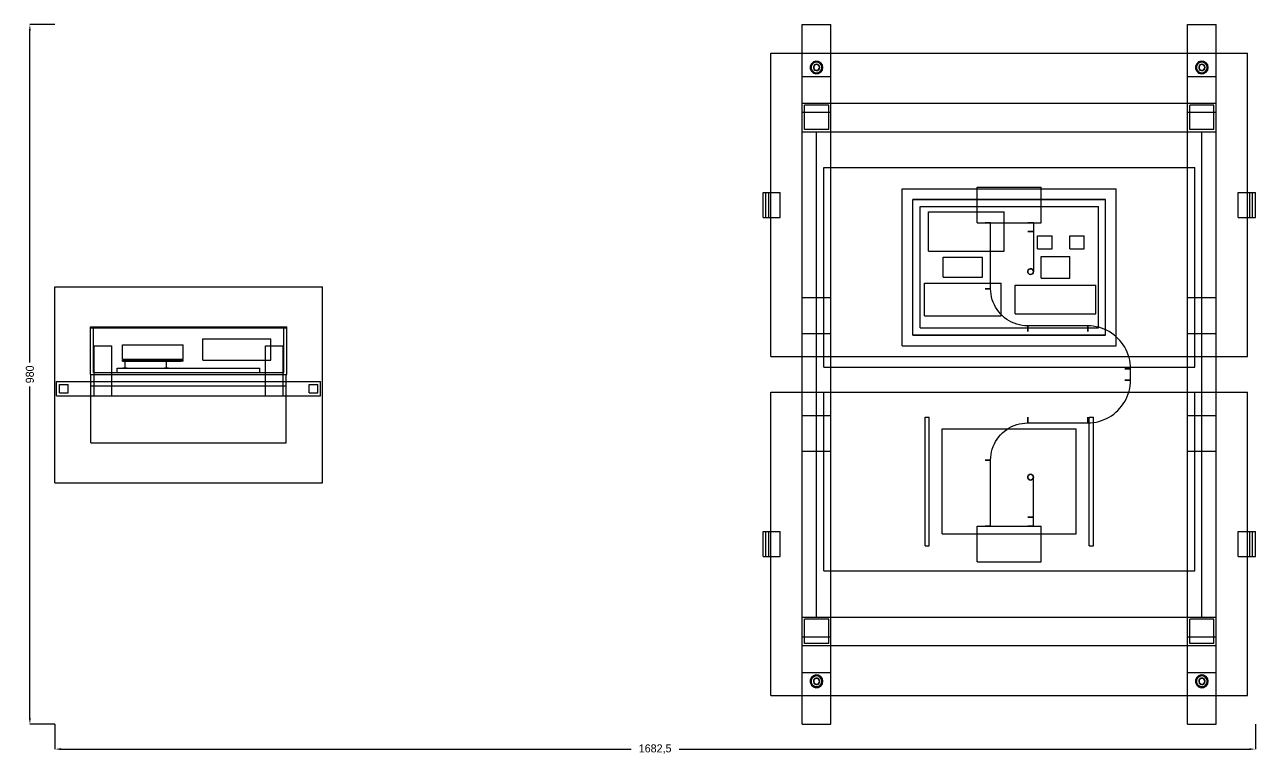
# Model space of a CAD drawing. Header units: millimetres. Extents: x -42 to 2812, y -1495 to 1190.
# Drawn here: x -42 to 1682, y -42 to 980 of the extents above; entities that cross this region are included whole.
import ezdxf

# ---------------------------------------------------------------- set-up
doc = ezdxf.new("R2010")
doc.units = ezdxf.units.MM
doc.layers.add('DIMENSIONS', color=7, linetype='Continuous')
doc.layers.add('TOP', color=7, linetype='Continuous')
doc.dimstyles.get("Standard").update_dxf_attribs({"dimtxt": 2.5, "dimasz": 2.5, "dimexe": 1.25, "dimexo": 0.625, "dimtad": 1, "dimcen": 2.5, "dimazin": 3, "dimtfac": 1, "dimtmove": 0, "dimatfit": 3})

# ---------------------------------------------------------------- blocks, each defined once
blk = doc.blocks.new('_CLOSEDFILLED')
at = {"color": 0, "linetype": 'BYBLOCK'}
blk.add_solid([(-1, 0.16), (0, 0), (-1, -0.16)], dxfattribs=at)
blk = doc.blocks.new('*D1')
for p, q in [((0, 0), (0, -35)), ((1682.5, 0), (1682.5, -35)), ((8.4125, -35), (807.6, -35)), ((874.9, -35), (1674.0875, -35))]:
    blk.add_line(p, q)
at = {"layer": 'Defpoints'}
for p in [(0, 0), (1682.5, 0), (0, -35)]:
    blk.add_point(p, dxfattribs=at)
at = {"layer": 'DIMENSIONS', "xscale": 8.4125, "yscale": 8.4125, "rotation": 180}
blk.add_blockref('_CLOSEDFILLED', (0, -35), dxfattribs=at)
at = {"layer": 'DIMENSIONS', "xscale": 8.4125, "yscale": 8.4125}
blk.add_blockref('_CLOSEDFILLED', (1682.5, -35), dxfattribs=at)
at = {"layer": 'DIMENSIONS', "insert": (841.25, -35), "char_height": 11.21667, "attachment_point": 5}
blk.add_mtext('1682,5', dxfattribs=at)
blk = doc.blocks.new('*D2')
for p, q in [((0, 980), (-35, 980)), ((-35, 506.825), (-35, 971.5875)), ((-35, 8.4125), (-35, 473.175)), ((0, 0), (-35, 0))]:
    blk.add_line(p, q)
at = {"layer": 'Defpoints'}
for p in [(0, 980), (-35, 0), (0, 0)]:
    blk.add_point(p, dxfattribs=at)
at = {"layer": 'DIMENSIONS', "xscale": 8.4125, "yscale": 8.4125}
for p, rotation in [((-35, 980), 90), ((-35, 0), 270)]:
    blk.add_blockref('_CLOSEDFILLED', p, dxfattribs=dict(at, rotation=rotation))
at = {"layer": 'DIMENSIONS', "insert": (-35, 490), "char_height": 11.21667, "attachment_point": 5, "rotation": 90}
blk.add_mtext('980', dxfattribs=at)

msp = doc.modelspace()

# ---------------------------------------------------------------- linework, layer by layer
at = {"layer": 'TOP'}
for points in [[(1047.5, 0), (1047.5, 980)], [(1047.5, 0), (1047.5, 980)], [(1047.5, 980), (1087.5, 980)], [(1047.5, 980), (1087.5, 980)], [(1087.5, 0), (1087.5, 980)], [(1087.5, 0), (1087.5, 980)], [(1587.5, 0), (1587.5, 980)], [(1587.5, 0), (1587.5, 980)], [(1587.5, 980), (1627.5, 980)], [(1587.5, 980), (1627.5, 980)], [(1627.5, 0), (1627.5, 980)], [(1627.5, 0), (1627.5, 980)], [(1003.5, 515), (1003.5, 940)], [(1003.5, 515), (1003.5, 940)], [(1003.5, 940), (1671.5, 940)], [(1003.5, 940), (1671.5, 940)], [(1047.5, 40), (1047.5, 940)], [(1047.5, 40), (1047.5, 940)], [(1047.5, 940), (1087.5, 940)], [(1047.5, 940), (1087.5, 940)], [(1087.5, 40), (1087.5, 940)], [(1087.5, 40), (1087.5, 940)], [(1587.5, 40), (1587.5, 940)], [(1587.5, 40), (1587.5, 940)], [(1587.5, 940), (1627.5, 940)], [(1587.5, 940), (1627.5, 940)], [(1627.5, 40), (1627.5, 940)], [(1627.5, 40), (1627.5, 940)], [(1671.5, 515), (1671.5, 940)], [(1671.5, 515), (1671.5, 940)], [(1076.5, 920), (1075.722, 923.661), (1073.522, 926.688), (1070.281, 928.56), (1066.559, 928.951), (1063, 927.794), (1060.219, 925.29), (1058.697, 921.871), (1058.697, 918.129), (1060.219, 914.71), (1063, 912.206), (1066.559, 911.049), (1070.281, 911.44), (1073.522, 913.312), (1075.722, 916.339), (1076.5, 920)], [(1076.5, 920), (1075.722, 923.661), (1073.522, 926.688), (1070.281, 928.56), (1066.559, 928.951), (1063, 927.794), (1060.219, 925.29), (1058.697, 921.871), (1058.697, 918.129), (1060.219, 914.71), (1063, 912.206), (1066.559, 911.049), (1070.281, 911.44), (1073.522, 913.312), (1075.722, 916.339), (1076.5, 920)], [(1075, 920), (1074.352, 923.051), (1072.518, 925.574), (1069.818, 927.133), (1066.716, 927.459), (1063.75, 926.495), (1061.432, 924.408), (1060.164, 921.559), (1060.164, 918.441), (1061.432, 915.592), (1063.75, 913.505), (1066.716, 912.541), (1069.818, 912.867), (1072.518, 914.426), (1074.352, 916.949), (1075, 920)], [(1075, 920), (1074.352, 923.051), (1072.518, 925.574), (1069.818, 927.133), (1066.716, 927.459), (1063.75, 926.495), (1061.432, 924.408), (1060.164, 921.559), (1060.164, 918.441), (1061.432, 915.592), (1063.75, 913.505), (1066.716, 912.541), (1069.818, 912.867), (1072.518, 914.426), (1074.352, 916.949), (1075, 920)], [(1072, 920), (1071.611, 921.83), (1070.511, 923.344), (1068.891, 924.28), (1067.03, 924.475), (1065.25, 923.897), (1063.859, 922.645), (1063.098, 920.936), (1063.098, 919.064), (1063.859, 917.355), (1065.25, 916.103), (1067.03, 915.525), (1068.891, 915.72), (1070.511, 916.656), (1071.611, 918.17), (1072, 920)], [(1072, 920), (1071.611, 921.83), (1070.511, 923.344), (1068.891, 924.28), (1067.03, 924.475), (1065.25, 923.897), (1063.859, 922.645), (1063.098, 920.936), (1063.098, 919.064), (1063.859, 917.355), (1065.25, 916.103), (1067.03, 915.525), (1068.891, 915.72), (1070.511, 916.656), (1071.611, 918.17), (1072, 920)], [(1071.75, 920), (1071.383, 921.729), (1070.344, 923.158), (1068.813, 924.042), (1067.056, 924.227), (1065.375, 923.681), (1064.062, 922.498), (1063.343, 920.884), (1063.343, 919.116), (1064.062, 917.502), (1065.375, 916.319), (1067.056, 915.773), (1068.813, 915.958), (1070.344, 916.842), (1071.383, 918.271), (1071.75, 920)], [(1071.75, 920), (1071.383, 921.729), (1070.344, 923.158), (1068.813, 924.042), (1067.056, 924.227), (1065.375, 923.681), (1064.062, 922.498), (1063.343, 920.884), (1063.343, 919.116), (1064.062, 917.502), (1065.375, 916.319), (1067.056, 915.773), (1068.813, 915.958), (1070.344, 916.842), (1071.383, 918.271), (1071.75, 920)], [(1071.5, 920), (1071.154, 921.627), (1070.177, 922.973), (1068.736, 923.804), (1067.082, 923.978), (1065.5, 923.464), (1064.264, 922.351), (1063.587, 920.832), (1063.587, 919.168), (1064.264, 917.649), (1065.5, 916.536), (1067.082, 916.022), (1068.736, 916.196), (1070.177, 917.027), (1071.154, 918.373), (1071.5, 920)], [(1071.5, 920), (1071.154, 921.627), (1070.177, 922.973), (1068.736, 923.804), (1067.082, 923.978), (1065.5, 923.464), (1064.264, 922.351), (1063.587, 920.832), (1063.587, 919.168), (1064.264, 917.649), (1065.5, 916.536), (1067.082, 916.022), (1068.736, 916.196), (1070.177, 917.027), (1071.154, 918.373), (1071.5, 920)], [(1616.5, 920), (1615.722, 923.661), (1613.522, 926.688), (1610.281, 928.56), (1606.559, 928.951), (1603, 927.794), (1600.219, 925.29), (1598.697, 921.871), (1598.697, 918.129), (1600.219, 914.71), (1603, 912.206), (1606.559, 911.049), (1610.281, 911.44), (1613.522, 913.312), (1615.722, 916.339), (1616.5, 920)], [(1616.5, 920), (1615.722, 923.661), (1613.522, 926.688), (1610.281, 928.56), (1606.559, 928.951), (1603, 927.794), (1600.219, 925.29), (1598.697, 921.871), (1598.697, 918.129), (1600.219, 914.71), (1603, 912.206), (1606.559, 911.049), (1610.281, 911.44), (1613.522, 913.312), (1615.722, 916.339), (1616.5, 920)], [(1615, 920), (1614.352, 923.051), (1612.518, 925.574), (1609.818, 927.133), (1606.716, 927.459), (1603.75, 926.495), (1601.432, 924.408), (1600.164, 921.559), (1600.164, 918.441), (1601.432, 915.592), (1603.75, 913.505), (1606.716, 912.541), (1609.818, 912.867), (1612.518, 914.426), (1614.352, 916.949), (1615, 920)], [(1615, 920), (1614.352, 923.051), (1612.518, 925.574), (1609.818, 927.133), (1606.716, 927.459), (1603.75, 926.495), (1601.432, 924.408), (1600.164, 921.559), (1600.164, 918.441), (1601.432, 915.592), (1603.75, 913.505), (1606.716, 912.541), (1609.818, 912.867), (1612.518, 914.426), (1614.352, 916.949), (1615, 920)], [(1612, 920), (1611.611, 921.83), (1610.511, 923.344), (1608.891, 924.28), (1607.03, 924.475), (1605.25, 923.897), (1603.859, 922.645), (1603.098, 920.936), (1603.098, 919.064), (1603.859, 917.355), (1605.25, 916.103), (1607.03, 915.525), (1608.891, 915.72), (1610.511, 916.656), (1611.611, 918.17), (1612, 920)], [(1612, 920), (1611.611, 921.83), (1610.511, 923.344), (1608.891, 924.28), (1607.03, 924.475), (1605.25, 923.897), (1603.859, 922.645), (1603.098, 920.936), (1603.098, 919.064), (1603.859, 917.355), (1605.25, 916.103), (1607.03, 915.525), (1608.891, 915.72), (1610.511, 916.656), (1611.611, 918.17), (1612, 920)], [(1611.75, 920), (1611.383, 921.729), (1610.344, 923.158), (1608.813, 924.042), (1607.056, 924.227), (1605.375, 923.681), (1604.062, 922.498), (1603.343, 920.884), (1603.343, 919.116), (1604.062, 917.502), (1605.375, 916.319), (1607.056, 915.773), (1608.813, 915.958), (1610.344, 916.842), (1611.383, 918.271), (1611.75, 920)], [(1611.75, 920), (1611.383, 921.729), (1610.344, 923.158), (1608.813, 924.042), (1607.056, 924.227), (1605.375, 923.681), (1604.062, 922.498), (1603.343, 920.884), (1603.343, 919.116), (1604.062, 917.502), (1605.375, 916.319), (1607.056, 915.773), (1608.813, 915.958), (1610.344, 916.842), (1611.383, 918.271), (1611.75, 920)], [(1611.5, 920), (1611.154, 921.627), (1610.177, 922.973), (1608.736, 923.804), (1607.082, 923.978), (1605.5, 923.464), (1604.264, 922.351), (1603.587, 920.832), (1603.587, 919.168), (1604.264, 917.649), (1605.5, 916.536), (1607.082, 916.022), (1608.736, 916.196), (1610.177, 917.027), (1611.154, 918.373), (1611.5, 920)], [(1611.5, 920), (1611.154, 921.627), (1610.177, 922.973), (1608.736, 923.804), (1607.082, 923.978), (1605.5, 923.464), (1604.264, 922.351), (1603.587, 920.832), (1603.587, 919.168), (1604.264, 917.649), (1605.5, 916.536), (1607.082, 916.022), (1608.736, 916.196), (1610.177, 917.027), (1611.154, 918.373), (1611.5, 920)], [(1047.5, 857.5), (1047.5, 907.5)], [(1047.5, 857.5), (1047.5, 907.5)], [(1047.5, 907.5), (1087.5, 907.5)], [(1047.5, 907.5), (1087.5, 907.5)], [(1087.5, 857.5), (1087.5, 907.5)], [(1087.5, 857.5), (1087.5, 907.5)], [(1587.5, 857.5), (1587.5, 907.5)], [(1587.5, 857.5), (1587.5, 907.5)], [(1587.5, 907.5), (1627.5, 907.5)], [(1587.5, 907.5), (1627.5, 907.5)], [(1627.5, 857.5), (1627.5, 907.5)], [(1627.5, 857.5), (1627.5, 907.5)], [(1047.5, 830), (1047.5, 870)], [(1047.5, 830), (1047.5, 870)], [(1047.5, 870), (1087.5, 870)], [(1047.5, 870), (1087.5, 870)], [(1084.5, 867), (1050.5, 867)], [(1050.5, 833), (1050.5, 867)], [(1084.5, 867), (1050.5, 867)], [(1050.5, 833), (1050.5, 867)], [(1084.5, 833), (1084.5, 867)], [(1084.5, 833), (1084.5, 867)], [(1087.5, 830), (1087.5, 870)], [(1087.5, 830), (1087.5, 870)], [(1087.5, 830), (1087.5, 870)], [(1087.5, 830), (1087.5, 870)], [(1087.5, 870), (1587.5, 870)], [(1087.5, 870), (1587.5, 870)], [(1587.5, 830), (1587.5, 870)], [(1587.5, 830), (1587.5, 870)], [(1587.5, 870), (1627.5, 870)], [(1587.5, 870), (1627.5, 870)], [(1587.5, 830), (1587.5, 870)], [(1587.5, 830), (1587.5, 870)], [(1624.5, 867), (1590.5, 867)], [(1590.5, 833), (1590.5, 867)], [(1624.5, 867), (1590.5, 867)], [(1590.5, 833), (1590.5, 867)], [(1624.5, 833), (1624.5, 867)], [(1624.5, 833), (1624.5, 867)], [(1627.5, 830), (1627.5, 870)], [(1627.5, 830), (1627.5, 870)], [(1047.5, 857.5), (1087.5, 857.5)], [(1047.5, 857.5), (1087.5, 857.5)], [(1587.5, 857.5), (1627.5, 857.5)], [(1587.5, 857.5), (1627.5, 857.5)], [(1047.5, 830), (1087.5, 830)], [(1047.5, 830), (1087.5, 830)], [(1084.5, 833), (1050.5, 833)], [(1084.5, 833), (1050.5, 833)], [(1067.5, 150), (1067.5, 830)], [(1067.5, 150), (1067.5, 830)], [(1067.5, 830), (1087.5, 830)], [(1067.5, 830), (1087.5, 830)], [(1067.5, 150), (1067.5, 830)], [(1067.5, 150), (1067.5, 830)], [(1067.5, 830), (1087.5, 830)], [(1067.5, 830), (1087.5, 830)], [(1087.5, 830), (1587.5, 830)], [(1087.5, 830), (1587.5, 830)], [(1087.5, 150), (1087.5, 830)], [(1087.5, 150), (1087.5, 830)], [(1087.5, 150), (1087.5, 830)], [(1087.5, 150), (1087.5, 830)], [(1587.5, 830), (1627.5, 830)], [(1587.5, 830), (1627.5, 830)], [(1587.5, 150), (1587.5, 830)], [(1587.5, 150), (1587.5, 830)], [(1587.5, 830), (1607.5, 830)], [(1587.5, 830), (1607.5, 830)], [(1587.5, 150), (1587.5, 830)], [(1587.5, 150), (1587.5, 830)], [(1587.5, 830), (1607.5, 830)], [(1587.5, 830), (1607.5, 830)], [(1624.5, 833), (1590.5, 833)], [(1624.5, 833), (1590.5, 833)], [(1607.5, 150), (1607.5, 830)], [(1607.5, 150), (1607.5, 830)], [(1607.5, 150), (1607.5, 830)], [(1607.5, 150), (1607.5, 830)], [(1077.5, 500), (1077.5, 780)], [(1077.5, 500), (1077.5, 780)], [(1077.5, 780), (1597.5, 780)], [(1077.5, 780), (1597.5, 780)], [(1597.5, 500), (1597.5, 780)], [(1597.5, 500), (1597.5, 780)], [(992.5, 710), (992.5, 745)], [(992.5, 710), (992.5, 745)], [(992.5, 745), (996.5, 745)], [(992.5, 745), (1000.5, 745)], [(996.5, 710), (996.5, 745)], [(996.5, 745), (1016.5, 745)], [(996.5, 710), (996.5, 745)], [(1000.5, 745), (1016.5, 745)], [(1000.5, 710), (1000.5, 745)], [(1000.5, 710), (1000.5, 745)], [(1016.5, 710), (1016.5, 745)], [(1016.5, 710), (1016.5, 745)], [(1187.5, 530), (1187.5, 750)], [(1187.5, 530), (1187.5, 750)], [(1187.5, 750), (1487.5, 750)], [(1187.5, 750), (1487.5, 750)], [(1187.5, 530), (1187.5, 750)], [(1187.5, 530), (1187.5, 750)], [(1187.5, 750), (1487.5, 750)], [(1187.5, 750), (1487.5, 750)], [(1292.5, 702.5), (1292.5, 752.5)], [(1292.5, 702.5), (1292.5, 752.5)], [(1292.5, 752.5), (1382.5, 752.5)], [(1292.5, 752.5), (1382.5, 752.5)], [(1382.5, 702.5), (1382.5, 752.5)], [(1382.5, 702.5), (1382.5, 752.5)], [(1487.5, 530), (1487.5, 750)], [(1487.5, 530), (1487.5, 750)], [(1487.5, 530), (1487.5, 750)], [(1487.5, 530), (1487.5, 750)], [(1658.5, 745), (1674.5, 745)], [(1658.5, 710), (1658.5, 745)], [(1658.5, 745), (1678.5, 745)], [(1658.5, 710), (1658.5, 745)], [(1674.5, 710), (1674.5, 745)], [(1674.5, 710), (1674.5, 745)], [(1674.5, 745), (1682.5, 745)], [(1678.5, 745), (1682.5, 745)], [(1678.5, 710), (1678.5, 745)], [(1678.5, 710), (1678.5, 745)], [(1682.5, 710), (1682.5, 745)], [(1682.5, 710), (1682.5, 745)], [(1472.5, 735), (1202.5, 735)], [(1202.5, 545), (1202.5, 735)], [(1202.5, 735), (1472.5, 735)], [(1202.5, 545), (1202.5, 735)], [(1212.5, 555), (1212.5, 725)], [(1212.5, 555), (1212.5, 725)], [(1212.5, 725), (1462.5, 725)], [(1212.5, 725), (1462.5, 725)], [(1462.5, 555), (1462.5, 725)], [(1462.5, 555), (1462.5, 725)], [(1472.5, 545), (1472.5, 735)], [(1472.5, 545), (1472.5, 735)], [(992.5, 710), (1000.5, 710)], [(992.5, 710), (996.5, 710)], [(996.5, 710), (1016.5, 710)], [(1000.5, 710), (1016.5, 710)], [(1224.35, 662.5), (1224.35, 717.5)], [(1224.35, 662.5), (1224.35, 717.5)], [(1224.35, 717.5), (1330.65, 717.5)], [(1224.35, 717.5), (1330.65, 717.5)], [(1330.65, 662.5), (1330.65, 717.5)], [(1330.65, 662.5), (1330.65, 717.5)], [(1658.5, 710), (1674.5, 710)], [(1658.5, 710), (1678.5, 710)], [(1674.5, 710), (1682.5, 710)], [(1678.5, 710), (1682.5, 710)], [(1292.5, 702.5), (1382.5, 702.5)], [(1292.5, 702.5), (1382.5, 702.5)], [(1311.5, 702.5), (1311.154, 702.5), (1310.177, 702.5), (1308.736, 702.5), (1307.082, 702.5), (1305.5, 702.5), (1304.264, 702.5), (1303.587, 702.5), (1303.587, 702.5), (1304.264, 702.5), (1305.5, 702.5), (1307.082, 702.5), (1308.736, 702.5), (1310.177, 702.5), (1311.154, 702.5), (1311.5, 702.5)], [(1311.5, 610), (1311.5, 702.5)], [(1371.5, 702.5), (1371.154, 702.5), (1370.177, 702.5), (1368.736, 702.5), (1367.082, 702.5), (1365.5, 702.5), (1364.264, 702.5), (1363.587, 702.5), (1363.587, 702.5), (1364.264, 702.5), (1365.5, 702.5), (1367.082, 702.5), (1368.736, 702.5), (1370.177, 702.5), (1371.154, 702.5), (1371.5, 702.5)], [(1371.5, 690), (1371.154, 690), (1370.177, 690), (1368.736, 690), (1367.082, 690), (1365.5, 690), (1364.264, 690), (1363.587, 690), (1363.587, 690), (1364.264, 690), (1365.5, 690), (1367.082, 690), (1368.736, 690), (1370.177, 690), (1371.154, 690), (1371.5, 690)], [(1371.5, 702.5), (1371.5, 690)], [(1371.5, 690), (1371.5, 686.005), (1371.5, 682.03), (1371.5, 678.096), (1371.5, 674.223), (1371.5, 670.43), (1371.5, 666.737), (1371.5, 663.162), (1371.5, 659.724), (1371.5, 656.44), (1371.5, 653.328), (1371.5, 650.402), (1371.5, 647.678), (1371.5, 645.17), (1371.5, 642.89), (1371.5, 640.85), (1371.5, 639.061), (1371.5, 637.531), (1371.5, 636.268), (1371.5, 635.28), (1371.5, 634.57), (1371.5, 634.143), (1371.5, 634)], [(1377.35, 666.1), (1377.35, 683.9)], [(1377.35, 666.1), (1377.35, 683.9)], [(1377.35, 683.9), (1397.65, 683.9)], [(1377.35, 683.9), (1397.65, 683.9)], [(1397.65, 666.1), (1397.65, 683.9)], [(1397.65, 666.1), (1397.65, 683.9)], [(1422.35, 666.1), (1422.35, 683.9)], [(1422.35, 666.1), (1422.35, 683.9)], [(1422.35, 683.9), (1442.65, 683.9)], [(1422.35, 683.9), (1442.65, 683.9)], [(1442.65, 666.1), (1442.65, 683.9)], [(1442.65, 666.1), (1442.65, 683.9)], [(1224.35, 662.5), (1330.65, 662.5)], [(1224.35, 662.5), (1330.65, 662.5)], [(1377.35, 666.1), (1397.65, 666.1)], [(1377.35, 666.1), (1397.65, 666.1)], [(1422.35, 666.1), (1442.65, 666.1)], [(1422.35, 666.1), (1442.65, 666.1)], [(1245, 626), (1245, 654)], [(1245, 626), (1245, 654)], [(1245, 654), (1300, 654)], [(1245, 654), (1300, 654)], [(1300, 626), (1300, 654)], [(1300, 626), (1300, 654)], [(1382.5, 625), (1382.5, 655)], [(1382.5, 625), (1382.5, 655)], [(1382.5, 655), (1422.5, 655)], [(1382.5, 655), (1422.5, 655)], [(1422.5, 625), (1422.5, 655)], [(1422.5, 625), (1422.5, 655)], [(1245, 626), (1300, 626)], [(1245, 626), (1300, 626)], [(1371.5, 634), (1371.154, 635.627), (1370.177, 636.973), (1368.736, 637.804), (1367.082, 637.978), (1365.5, 637.464), (1364.264, 636.351), (1363.587, 634.832), (1363.587, 633.168), (1364.264, 631.649), (1365.5, 630.536), (1367.082, 630.022), (1368.736, 630.196), (1370.177, 631.027), (1371.154, 632.373), (1371.5, 634)], [(1371.5, 634), (1371.154, 632.373), (1370.177, 631.027), (1368.736, 630.196), (1367.082, 630.022), (1365.5, 630.536), (1364.264, 631.649), (1363.587, 633.168), (1363.587, 634.832), (1364.264, 636.351), (1365.5, 637.464), (1367.082, 637.978), (1368.736, 637.804), (1370.177, 636.973), (1371.154, 635.627), (1371.5, 634)], [(1382.5, 625), (1422.5, 625)], [(1382.5, 625), (1422.5, 625)], [(0, 337.858), (0, 612.857)], [(0, 337.858), (0, 612.857)], [(0, 612.857), (375, 612.857)], [(0, 612.857), (375, 612.857)], [(375, 337.858), (375, 612.857)], [(375, 337.858), (375, 612.857)], [(1219, 572), (1219, 618)], [(1219, 572), (1219, 618)], [(1219, 618), (1326, 618)], [(1219, 618), (1326, 618)], [(1311.5, 610), (1311.154, 610), (1310.177, 610), (1308.736, 610), (1307.082, 610), (1305.5, 610), (1304.264, 610), (1303.587, 610), (1303.587, 610), (1304.264, 610), (1305.5, 610), (1307.082, 610), (1308.736, 610), (1310.177, 610), (1311.154, 610), (1311.5, 610)], [(1363.5, 558), (1359.614, 558.145), (1355.75, 558.581), (1351.929, 559.304), (1348.173, 560.31), (1344.502, 561.595), (1340.938, 563.15), (1337.5, 564.967), (1334.207, 567.036), (1331.079, 569.345), (1328.131, 571.881), (1325.381, 574.631), (1322.845, 577.579), (1320.536, 580.707), (1318.467, 584), (1316.65, 587.438), (1315.095, 591.002), (1313.81, 594.673), (1312.804, 598.429), (1312.081, 602.25), (1311.645, 606.114), (1311.5, 610)], [(1326, 572), (1326, 618)], [(1326, 572), (1326, 618)], [(1346, 575), (1346, 615)], [(1346, 575), (1346, 615)], [(1346, 615), (1459, 615)], [(1346, 615), (1459, 615)], [(1459, 575), (1459, 615)], [(1459, 575), (1459, 615)], [(1047.5, 547.5), (1047.5, 597.5)], [(1047.5, 547.5), (1047.5, 597.5)], [(1047.5, 597.5), (1087.5, 597.5)], [(1047.5, 597.5), (1087.5, 597.5)], [(1087.5, 547.5), (1087.5, 597.5)], [(1087.5, 547.5), (1087.5, 597.5)], [(1587.5, 547.5), (1587.5, 597.5)], [(1587.5, 547.5), (1587.5, 597.5)], [(1587.5, 597.5), (1627.5, 597.5)], [(1587.5, 597.5), (1627.5, 597.5)], [(1627.5, 547.5), (1627.5, 597.5)], [(1627.5, 547.5), (1627.5, 597.5)], [(1219, 572), (1326, 572)], [(1219, 572), (1326, 572)], [(1346, 575), (1459, 575)], [(1346, 575), (1459, 575)], [(50, 555.1), (50, 556.6)], [(50, 555.1), (50, 556.6)], [(50, 556.6), (325, 556.6)], [(50, 556.6), (325, 556.6)], [(50, 490), (50, 555.1)], [(50, 490), (50, 555.1)], [(50, 555.1), (325, 555.1)], [(50, 555.1), (325, 555.1)], [(50, 555.1), (325, 555.1)], [(50, 555.1), (325, 555.1)], [(54.045, 555.1), (320.955, 555.1)], [(54.045, 555.1), (320.955, 555.1)], [(54.045, 492.5), (54.045, 555.1)], [(54.045, 492.5), (54.045, 555.1)], [(320.955, 492.5), (320.955, 555.1)], [(320.955, 492.5), (320.955, 555.1)], [(325, 555.1), (325, 556.6)], [(325, 555.1), (325, 556.6)], [(325, 490), (325, 555.1)], [(325, 490), (325, 555.1)], [(1212.5, 555), (1462.5, 555)], [(1212.5, 555), (1462.5, 555)], [(1447.5, 558), (1363.5, 558)], [(1363.5, 558), (1363.5, 557.654), (1363.5, 556.677), (1363.5, 555.236), (1363.5, 553.582), (1363.5, 552), (1363.5, 550.764), (1363.5, 550.087), (1363.5, 550.087), (1363.5, 550.764), (1363.5, 552), (1363.5, 553.582), (1363.5, 555.236), (1363.5, 556.677), (1363.5, 557.654), (1363.5, 558)], [(1507.5, 498), (1507.372, 501.924), (1506.987, 505.832), (1506.347, 509.705), (1505.456, 513.529), (1504.316, 517.286), (1502.933, 520.961), (1501.312, 524.537), (1499.462, 528), (1497.388, 531.334), (1495.101, 534.526), (1492.61, 537.561), (1489.926, 540.426), (1487.061, 543.11), (1484.026, 545.601), (1480.834, 547.888), (1477.5, 549.962), (1474.037, 551.812), (1470.461, 553.433), (1466.786, 554.816), (1463.029, 555.956), (1459.205, 556.847), (1455.332, 557.487), (1451.424, 557.872), (1447.5, 558)], [(1447.5, 558), (1447.5, 557.654), (1447.5, 556.677), (1447.5, 555.236), (1447.5, 553.582), (1447.5, 552), (1447.5, 550.764), (1447.5, 550.087), (1447.5, 550.087), (1447.5, 550.764), (1447.5, 552), (1447.5, 553.582), (1447.5, 555.236), (1447.5, 556.677), (1447.5, 557.654), (1447.5, 558)], [(207.5, 510), (207.5, 540)], [(207.5, 510), (207.5, 540)], [(207.5, 540), (302.5, 540)], [(207.5, 540), (302.5, 540)], [(302.5, 510), (302.5, 540)], [(302.5, 510), (302.5, 540)], [(1047.5, 547.5), (1087.5, 547.5)], [(1047.5, 547.5), (1087.5, 547.5)], [(1472.5, 545), (1202.5, 545)], [(1202.5, 545), (1472.5, 545)], [(1587.5, 547.5), (1627.5, 547.5)], [(1587.5, 547.5), (1627.5, 547.5)], [(55, 460), (55, 530)], [(55, 460), (55, 530)], [(55, 530), (80, 530)], [(55, 530), (80, 530)], [(80, 460), (80, 530)], [(80, 460), (80, 530)], [(95, 511.227), (95, 531.227)], [(95, 511.227), (95, 531.227)], [(95, 531.227), (180, 531.227)], [(95, 531.227), (180, 531.227)], [(180, 511.227), (180, 531.227)], [(180, 511.227), (180, 531.227)], [(295, 460), (295, 530)], [(295, 460), (295, 530)], [(295, 530), (320, 530)], [(295, 530), (320, 530)], [(320, 460), (320, 530)], [(320, 460), (320, 530)], [(1187.5, 530), (1487.5, 530)], [(1187.5, 530), (1487.5, 530)], [(1187.5, 530), (1487.5, 530)], [(1187.5, 530), (1487.5, 530)], [(95, 511.227), (180, 511.227)], [(95, 511.227), (180, 511.227)], [(95, 508.627), (95, 510.227)], [(95, 508.627), (95, 510.227)], [(95, 510.227), (95.016, 510.227), (95.066, 510.227), (95.147, 510.227), (95.259, 510.227), (95.402, 510.227), (95.573, 510.227), (95.771, 510.227), (95.993, 510.227), (96.237, 510.227), (96.5, 510.227), (96.78, 510.227), (97.073, 510.227), (97.376, 510.227), (97.686, 510.227), (98, 510.227)], [(95, 510.227), (95.016, 510.227), (95.066, 510.227), (95.147, 510.227), (95.259, 510.227), (95.402, 510.227), (95.573, 510.227), (95.771, 510.227), (95.993, 510.227), (96.237, 510.227), (96.5, 510.227), (96.78, 510.227), (97.073, 510.227), (97.376, 510.227), (97.686, 510.227), (98, 510.227)], [(95, 508.627), (95.016, 508.627), (95.066, 508.627), (95.147, 508.627), (95.259, 508.627), (95.402, 508.627), (95.573, 508.627), (95.771, 508.627), (95.993, 508.627), (96.237, 508.627), (96.5, 508.627), (96.78, 508.627), (97.073, 508.627), (97.376, 508.627), (97.686, 508.627), (98, 508.627)], [(95, 508.627), (95.016, 508.627), (95.066, 508.627), (95.147, 508.627), (95.259, 508.627), (95.402, 508.627), (95.573, 508.627), (95.771, 508.627), (95.993, 508.627), (96.237, 508.627), (96.5, 508.627), (96.78, 508.627), (97.073, 508.627), (97.376, 508.627), (97.686, 508.627), (98, 508.627)], [(98.5, 508.627), (99.72, 508.627), (100.729, 508.627), (101.353, 508.627), (101.484, 508.627), (101.098, 508.627), (100.263, 508.627), (99.124, 508.627), (97.876, 508.627), (96.737, 508.627), (95.902, 508.627), (95.516, 508.627), (95.647, 508.627), (96.271, 508.627), (97.28, 508.627), (98.5, 508.627)], [(98.5, 508.627), (99.72, 508.627), (100.729, 508.627), (101.353, 508.627), (101.484, 508.627), (101.098, 508.627), (100.263, 508.627), (99.124, 508.627), (97.876, 508.627), (96.737, 508.627), (95.902, 508.627), (95.516, 508.627), (95.647, 508.627), (96.271, 508.627), (97.28, 508.627), (98.5, 508.627)], [(98.5, 510.227), (99.049, 510.227), (99.503, 510.227), (99.784, 510.227), (99.843, 510.227), (99.669, 510.227), (99.294, 510.227), (98.781, 510.227), (98.219, 510.227), (97.706, 510.227), (97.331, 510.227), (97.157, 510.227), (97.216, 510.227), (97.497, 510.227), (97.951, 510.227), (98.5, 510.227)], [(98.5, 510.227), (99.049, 510.227), (99.503, 510.227), (99.784, 510.227), (99.843, 510.227), (99.669, 510.227), (99.294, 510.227), (98.781, 510.227), (98.219, 510.227), (97.706, 510.227), (97.331, 510.227), (97.157, 510.227), (97.216, 510.227), (97.497, 510.227), (97.951, 510.227), (98.5, 510.227)], [(98.5, 508.627), (99.049, 508.627), (99.503, 508.627), (99.784, 508.627), (99.843, 508.627), (99.669, 508.627), (99.294, 508.627), (98.781, 508.627), (98.219, 508.627), (97.706, 508.627), (97.331, 508.627), (97.157, 508.627), (97.216, 508.627), (97.497, 508.627), (97.951, 508.627), (98.5, 508.627)], [(98.5, 508.627), (99.049, 508.627), (99.503, 508.627), (99.784, 508.627), (99.843, 508.627), (99.669, 508.627), (99.294, 508.627), (98.781, 508.627), (98.219, 508.627), (97.706, 508.627), (97.331, 508.627), (97.157, 508.627), (97.216, 508.627), (97.497, 508.627), (97.951, 508.627), (98.5, 508.627)], [(98.5, 508.627), (99.049, 508.627), (99.503, 508.627), (99.784, 508.627), (99.843, 508.627), (99.669, 508.627), (99.294, 508.627), (98.781, 508.627), (98.219, 508.627), (97.706, 508.627), (97.331, 508.627), (97.157, 508.627), (97.216, 508.627), (97.497, 508.627), (97.951, 508.627), (98.5, 508.627)], [(98.5, 508.627), (99.049, 508.627), (99.503, 508.627), (99.784, 508.627), (99.843, 508.627), (99.669, 508.627), (99.294, 508.627), (98.781, 508.627), (98.219, 508.627), (97.706, 508.627), (97.331, 508.627), (97.157, 508.627), (97.216, 508.627), (97.497, 508.627), (97.951, 508.627), (98.5, 508.627)], [(98, 508.627), (98, 510.227)], [(98, 508.627), (98, 510.227)], [(98, 510.227), (177, 510.227)], [(98, 510.227), (177, 510.227)], [(98, 508.627), (177, 508.627)], [(98, 508.627), (177, 508.627)], [(98.5, 508.627), (98.5, 510.227)], [(98.5, 508.627), (98.5, 510.227)], [(98.5, 498.627), (98.5, 508.627)], [(98.5, 498.627), (98.5, 508.627)], [(98.5, 498.627), (98.5, 508.627)], [(98.5, 498.627), (98.5, 508.627)], [(156.5, 508.627), (157.72, 508.627), (158.729, 508.627), (159.353, 508.627), (159.484, 508.627), (159.098, 508.627), (158.263, 508.627), (157.124, 508.627), (155.876, 508.627), (154.737, 508.627), (153.902, 508.627), (153.516, 508.627), (153.647, 508.627), (154.271, 508.627), (155.28, 508.627), (156.5, 508.627)], [(156.5, 508.627), (157.72, 508.627), (158.729, 508.627), (159.353, 508.627), (159.484, 508.627), (159.098, 508.627), (158.263, 508.627), (157.124, 508.627), (155.876, 508.627), (154.737, 508.627), (153.902, 508.627), (153.516, 508.627), (153.647, 508.627), (154.271, 508.627), (155.28, 508.627), (156.5, 508.627)], [(156.5, 510.227), (157.049, 510.227), (157.503, 510.227), (157.784, 510.227), (157.843, 510.227), (157.669, 510.227), (157.294, 510.227), (156.781, 510.227), (156.219, 510.227), (155.706, 510.227), (155.331, 510.227), (155.157, 510.227), (155.216, 510.227), (155.497, 510.227), (155.951, 510.227), (156.5, 510.227)], [(156.5, 510.227), (157.049, 510.227), (157.503, 510.227), (157.784, 510.227), (157.843, 510.227), (157.669, 510.227), (157.294, 510.227), (156.781, 510.227), (156.219, 510.227), (155.706, 510.227), (155.331, 510.227), (155.157, 510.227), (155.216, 510.227), (155.497, 510.227), (155.951, 510.227), (156.5, 510.227)], [(156.5, 508.627), (157.049, 508.627), (157.503, 508.627), (157.784, 508.627), (157.843, 508.627), (157.669, 508.627), (157.294, 508.627), (156.781, 508.627), (156.219, 508.627), (155.706, 508.627), (155.331, 508.627), (155.157, 508.627), (155.216, 508.627), (155.497, 508.627), (155.951, 508.627), (156.5, 508.627)], [(156.5, 508.627), (157.049, 508.627), (157.503, 508.627), (157.784, 508.627), (157.843, 508.627), (157.669, 508.627), (157.294, 508.627), (156.781, 508.627), (156.219, 508.627), (155.706, 508.627), (155.331, 508.627), (155.157, 508.627), (155.216, 508.627), (155.497, 508.627), (155.951, 508.627), (156.5, 508.627)], [(156.5, 508.627), (157.049, 508.627), (157.503, 508.627), (157.784, 508.627), (157.843, 508.627), (157.669, 508.627), (157.294, 508.627), (156.781, 508.627), (156.219, 508.627), (155.706, 508.627), (155.331, 508.627), (155.157, 508.627), (155.216, 508.627), (155.497, 508.627), (155.951, 508.627), (156.5, 508.627)], [(156.5, 508.627), (157.049, 508.627), (157.503, 508.627), (157.784, 508.627), (157.843, 508.627), (157.669, 508.627), (157.294, 508.627), (156.781, 508.627), (156.219, 508.627), (155.706, 508.627), (155.331, 508.627), (155.157, 508.627), (155.216, 508.627), (155.497, 508.627), (155.951, 508.627), (156.5, 508.627)], [(156.5, 508.627), (156.5, 510.227)], [(156.5, 508.627), (156.5, 510.227)], [(156.5, 498.627), (156.5, 508.627)], [(156.5, 498.627), (156.5, 508.627)], [(156.5, 498.627), (156.5, 508.627)], [(156.5, 498.627), (156.5, 508.627)], [(180, 510.227), (179.984, 510.227), (179.934, 510.227), (179.853, 510.227), (179.741, 510.227), (179.598, 510.227), (179.427, 510.227), (179.229, 510.227), (179.007, 510.227), (178.763, 510.227), (178.5, 510.227), (178.22, 510.227), (177.927, 510.227), (177.624, 510.227), (177.314, 510.227), (177, 510.227)], [(180, 510.227), (179.984, 510.227), (179.934, 510.227), (179.853, 510.227), (179.741, 510.227), (179.598, 510.227), (179.427, 510.227), (179.229, 510.227), (179.007, 510.227), (178.763, 510.227), (178.5, 510.227), (178.22, 510.227), (177.927, 510.227), (177.624, 510.227), (177.314, 510.227), (177, 510.227)], [(177, 508.627), (177, 510.227)], [(177, 508.627), (177, 510.227)], [(180, 508.627), (179.984, 508.627), (179.934, 508.627), (179.853, 508.627), (179.741, 508.627), (179.598, 508.627), (179.427, 508.627), (179.229, 508.627), (179.007, 508.627), (178.763, 508.627), (178.5, 508.627), (178.22, 508.627), (177.927, 508.627), (177.624, 508.627), (177.314, 508.627), (177, 508.627)], [(180, 508.627), (179.984, 508.627), (179.934, 508.627), (179.853, 508.627), (179.741, 508.627), (179.598, 508.627), (179.427, 508.627), (179.229, 508.627), (179.007, 508.627), (178.763, 508.627), (178.5, 508.627), (178.22, 508.627), (177.927, 508.627), (177.624, 508.627), (177.314, 508.627), (177, 508.627)], [(180, 508.627), (180, 510.227)], [(180, 508.627), (180, 510.227)], [(207.5, 510), (302.5, 510)], [(207.5, 510), (302.5, 510)], [(1003.5, 515), (1671.5, 515)], [(1003.5, 515), (1671.5, 515)], [(50, 490), (325, 490)], [(50, 490), (325, 490)], [(50.594, 474.125), (50.594, 489.873)], [(50.594, 474.125), (50.594, 489.873)], [(50.594, 489.873), (324.406, 489.873)], [(50.594, 489.873), (324.406, 489.873)], [(54.045, 492.5), (320.955, 492.5)], [(54.045, 492.5), (320.955, 492.5)], [(87.5, 492.627), (87.5, 498.627)], [(87.5, 492.627), (87.5, 498.627)], [(87.5, 498.627), (287.5, 498.627)], [(87.5, 498.627), (287.5, 498.627)], [(87.5, 492.5), (87.5, 492.627)], [(87.5, 492.5), (87.5, 492.627)], [(87.5, 492.627), (287.5, 492.627)], [(87.5, 492.627), (287.5, 492.627)], [(87.5, 492.627), (287.5, 492.627)], [(87.5, 492.627), (287.5, 492.627)], [(87.5, 492.5), (287.5, 492.5)], [(87.5, 492.5), (287.5, 492.5)], [(87.5, 489.873), (87.5, 490)], [(87.5, 489.873), (87.5, 490)], [(87.5, 490), (287.5, 490)], [(87.5, 490), (287.5, 490)], [(87.5, 489.873), (287.5, 489.873)], [(87.5, 489.873), (287.5, 489.873)], [(98.5, 498.627), (99.72, 498.627), (100.729, 498.627), (101.353, 498.627), (101.484, 498.627), (101.098, 498.627), (100.263, 498.627), (99.124, 498.627), (97.876, 498.627), (96.737, 498.627), (95.902, 498.627), (95.516, 498.627), (95.647, 498.627), (96.271, 498.627), (97.28, 498.627), (98.5, 498.627)], [(98.5, 498.627), (99.72, 498.627), (100.729, 498.627), (101.353, 498.627), (101.484, 498.627), (101.098, 498.627), (100.263, 498.627), (99.124, 498.627), (97.876, 498.627), (96.737, 498.627), (95.902, 498.627), (95.516, 498.627), (95.647, 498.627), (96.271, 498.627), (97.28, 498.627), (98.5, 498.627)], [(98.5, 498.627), (99.049, 498.627), (99.503, 498.627), (99.784, 498.627), (99.843, 498.627), (99.669, 498.627), (99.294, 498.627), (98.781, 498.627), (98.219, 498.627), (97.706, 498.627), (97.331, 498.627), (97.157, 498.627), (97.216, 498.627), (97.497, 498.627), (97.951, 498.627), (98.5, 498.627)], [(98.5, 498.627), (99.049, 498.627), (99.503, 498.627), (99.784, 498.627), (99.843, 498.627), (99.669, 498.627), (99.294, 498.627), (98.781, 498.627), (98.219, 498.627), (97.706, 498.627), (97.331, 498.627), (97.157, 498.627), (97.216, 498.627), (97.497, 498.627), (97.951, 498.627), (98.5, 498.627)], [(156.5, 498.627), (157.72, 498.627), (158.729, 498.627), (159.353, 498.627), (159.484, 498.627), (159.098, 498.627), (158.263, 498.627), (157.124, 498.627), (155.876, 498.627), (154.737, 498.627), (153.902, 498.627), (153.516, 498.627), (153.647, 498.627), (154.271, 498.627), (155.28, 498.627), (156.5, 498.627)], [(156.5, 498.627), (157.72, 498.627), (158.729, 498.627), (159.353, 498.627), (159.484, 498.627), (159.098, 498.627), (158.263, 498.627), (157.124, 498.627), (155.876, 498.627), (154.737, 498.627), (153.902, 498.627), (153.516, 498.627), (153.647, 498.627), (154.271, 498.627), (155.28, 498.627), (156.5, 498.627)], [(156.5, 498.627), (157.049, 498.627), (157.503, 498.627), (157.784, 498.627), (157.843, 498.627), (157.669, 498.627), (157.294, 498.627), (156.781, 498.627), (156.219, 498.627), (155.706, 498.627), (155.331, 498.627), (155.157, 498.627), (155.216, 498.627), (155.497, 498.627), (155.951, 498.627), (156.5, 498.627)], [(156.5, 498.627), (157.049, 498.627), (157.503, 498.627), (157.784, 498.627), (157.843, 498.627), (157.669, 498.627), (157.294, 498.627), (156.781, 498.627), (156.219, 498.627), (155.706, 498.627), (155.331, 498.627), (155.157, 498.627), (155.216, 498.627), (155.497, 498.627), (155.951, 498.627), (156.5, 498.627)], [(287.5, 492.627), (287.5, 498.627)], [(287.5, 492.627), (287.5, 498.627)], [(287.5, 492.5), (287.5, 492.627)], [(287.5, 492.5), (287.5, 492.627)], [(287.5, 489.873), (287.5, 490)], [(287.5, 489.873), (287.5, 490)], [(324.406, 474.125), (324.406, 489.873)], [(324.406, 474.125), (324.406, 489.873)], [(1077.5, 500), (1597.5, 500)], [(1077.5, 500), (1597.5, 500)], [(1507.5, 498), (1507.154, 498), (1506.177, 498), (1504.736, 498), (1503.082, 498), (1501.5, 498), (1500.264, 498), (1499.587, 498), (1499.587, 498), (1500.264, 498), (1501.5, 498), (1503.082, 498), (1504.736, 498), (1506.177, 498), (1507.154, 498), (1507.5, 498)], [(1507.5, 482), (1507.5, 498)], [(2.5, 460), (2.5, 480)], [(2.5, 460), (2.5, 480)], [(2.5, 480), (372.5, 480)], [(2.5, 480), (372.5, 480)], [(6.5, 464), (6.5, 476)], [(6.5, 464), (6.5, 476)], [(6.5, 476), (18.5, 476)], [(6.5, 476), (18.5, 476)], [(18.5, 464), (18.5, 476)], [(18.5, 464), (18.5, 476)], [(50.594, 474.125), (324.406, 474.125)], [(50.594, 474.125), (324.406, 474.125)], [(50.594, 394.115), (50.594, 474.125)], [(50.594, 394.115), (50.594, 474.125)], [(50.594, 474.125), (324.406, 474.125)], [(50.594, 474.125), (324.406, 474.125)], [(324.406, 394.115), (324.406, 474.125)], [(324.406, 394.115), (324.406, 474.125)], [(356.5, 464), (356.5, 476)], [(356.5, 464), (356.5, 476)], [(356.5, 476), (368.5, 476)], [(356.5, 476), (368.5, 476)], [(368.5, 464), (368.5, 476)], [(368.5, 464), (368.5, 476)], [(372.5, 460), (372.5, 480)], [(372.5, 460), (372.5, 480)], [(1447.5, 422), (1451.424, 422.128), (1455.332, 422.513), (1459.205, 423.153), (1463.029, 424.044), (1466.786, 425.184), (1470.461, 426.567), (1474.037, 428.188), (1477.5, 430.038), (1480.834, 432.112), (1484.026, 434.399), (1487.061, 436.89), (1489.926, 439.574), (1492.61, 442.439), (1495.101, 445.474), (1497.388, 448.666), (1499.462, 452), (1501.312, 455.463), (1502.933, 459.039), (1504.316, 462.714), (1505.456, 466.471), (1506.347, 470.295), (1506.987, 474.168), (1507.372, 478.076), (1507.5, 482)], [(1507.5, 482), (1507.154, 482), (1506.177, 482), (1504.736, 482), (1503.082, 482), (1501.5, 482), (1500.264, 482), (1499.587, 482), (1499.587, 482), (1500.264, 482), (1501.5, 482), (1503.082, 482), (1504.736, 482), (1506.177, 482), (1507.154, 482), (1507.5, 482)], [(2.5, 460), (372.5, 460)], [(2.5, 460), (372.5, 460)], [(6.5, 464), (18.5, 464)], [(6.5, 464), (18.5, 464)], [(55, 460), (80, 460)], [(55, 460), (80, 460)], [(295, 460), (320, 460)], [(295, 460), (320, 460)], [(356.5, 464), (368.5, 464)], [(356.5, 464), (368.5, 464)], [(1003.5, 40), (1003.5, 465)], [(1003.5, 40), (1003.5, 465)], [(1003.5, 465), (1671.5, 465)], [(1003.5, 465), (1671.5, 465)], [(1077.5, 215), (1077.5, 465)], [(1077.5, 215), (1077.5, 465)], [(1077.5, 465), (1597.5, 465)], [(1077.5, 465), (1597.5, 465)], [(1597.5, 215), (1597.5, 465)], [(1597.5, 215), (1597.5, 465)], [(1671.5, 40), (1671.5, 465)], [(1671.5, 40), (1671.5, 465)], [(1047.5, 382.5), (1047.5, 432.5)], [(1047.5, 382.5), (1047.5, 432.5)], [(1047.5, 432.5), (1087.5, 432.5)], [(1047.5, 432.5), (1087.5, 432.5)], [(1087.5, 382.5), (1087.5, 432.5)], [(1087.5, 382.5), (1087.5, 432.5)], [(1587.5, 382.5), (1587.5, 432.5)], [(1587.5, 382.5), (1587.5, 432.5)], [(1587.5, 432.5), (1627.5, 432.5)], [(1587.5, 432.5), (1627.5, 432.5)], [(1627.5, 382.5), (1627.5, 432.5)], [(1627.5, 382.5), (1627.5, 432.5)], [(1219.5, 250), (1219.5, 430)], [(1219.5, 250), (1219.5, 430)], [(1219.5, 430), (1225.5, 430)], [(1219.5, 430), (1225.5, 430)], [(1225.5, 250), (1225.5, 430)], [(1225.5, 250), (1225.5, 430)], [(1311.5, 370), (1311.645, 373.886), (1312.081, 377.75), (1312.804, 381.571), (1313.81, 385.327), (1315.095, 388.998), (1316.65, 392.562), (1318.467, 396), (1320.536, 399.293), (1322.845, 402.421), (1325.381, 405.369), (1328.131, 408.119), (1331.079, 410.655), (1334.207, 412.964), (1337.5, 415.033), (1340.938, 416.85), (1344.502, 418.405), (1348.173, 419.69), (1351.929, 420.696), (1355.75, 421.419), (1359.614, 421.855), (1363.5, 422)], [(1363.5, 422), (1363.5, 422.346), (1363.5, 423.323), (1363.5, 424.764), (1363.5, 426.418), (1363.5, 428), (1363.5, 429.236), (1363.5, 429.913), (1363.5, 429.913), (1363.5, 429.236), (1363.5, 428), (1363.5, 426.418), (1363.5, 424.764), (1363.5, 423.323), (1363.5, 422.346), (1363.5, 422)], [(1363.5, 422), (1447.5, 422)], [(1447.5, 422), (1447.5, 422.346), (1447.5, 423.323), (1447.5, 424.764), (1447.5, 426.418), (1447.5, 428), (1447.5, 429.236), (1447.5, 429.913), (1447.5, 429.913), (1447.5, 429.236), (1447.5, 428), (1447.5, 426.418), (1447.5, 424.764), (1447.5, 423.323), (1447.5, 422.346), (1447.5, 422)], [(1449.5, 250), (1449.5, 430)], [(1449.5, 250), (1449.5, 430)], [(1449.5, 430), (1455.5, 430)], [(1449.5, 430), (1455.5, 430)], [(1455.5, 250), (1455.5, 430)], [(1455.5, 250), (1455.5, 430)], [(1243.5, 266.5), (1243.5, 413.5)], [(1243.5, 266.5), (1243.5, 413.5)], [(1243.5, 413.5), (1431.5, 413.5)], [(1243.5, 413.5), (1431.5, 413.5)], [(1431.5, 266.5), (1431.5, 413.5)], [(1431.5, 266.5), (1431.5, 413.5)], [(50.594, 394.115), (324.406, 394.115)], [(50.594, 394.115), (324.406, 394.115)], [(1047.5, 382.5), (1087.5, 382.5)], [(1047.5, 382.5), (1087.5, 382.5)], [(1587.5, 382.5), (1627.5, 382.5)], [(1587.5, 382.5), (1627.5, 382.5)], [(1311.5, 370), (1311.154, 370), (1310.177, 370), (1308.736, 370), (1307.082, 370), (1305.5, 370), (1304.264, 370), (1303.587, 370), (1303.587, 370), (1304.264, 370), (1305.5, 370), (1307.082, 370), (1308.736, 370), (1310.177, 370), (1311.154, 370), (1311.5, 370)], [(1311.5, 277.5), (1311.5, 370)], [(1371.5, 346), (1371.154, 347.627), (1370.177, 348.973), (1368.736, 349.804), (1367.082, 349.978), (1365.5, 349.464), (1364.264, 348.351), (1363.587, 346.832), (1363.587, 345.168), (1364.264, 343.649), (1365.5, 342.536), (1367.082, 342.022), (1368.736, 342.196), (1370.177, 343.027), (1371.154, 344.373), (1371.5, 346)], [(1371.5, 346), (1371.154, 344.373), (1370.177, 343.027), (1368.736, 342.196), (1367.082, 342.022), (1365.5, 342.536), (1364.264, 343.649), (1363.587, 345.168), (1363.587, 346.832), (1364.264, 348.351), (1365.5, 349.464), (1367.082, 349.978), (1368.736, 349.804), (1370.177, 348.973), (1371.154, 347.627), (1371.5, 346)], [(1371.5, 290), (1371.5, 293.995), (1371.5, 297.97), (1371.5, 301.904), (1371.5, 305.777), (1371.5, 309.57), (1371.5, 313.263), (1371.5, 316.838), (1371.5, 320.276), (1371.5, 323.56), (1371.5, 326.672), (1371.5, 329.598), (1371.5, 332.322), (1371.5, 334.83), (1371.5, 337.11), (1371.5, 339.15), (1371.5, 340.939), (1371.5, 342.469), (1371.5, 343.732), (1371.5, 344.72), (1371.5, 345.43), (1371.5, 345.857), (1371.5, 346)], [(0, 337.858), (375, 337.858)], [(0, 337.858), (375, 337.858)], [(1292.5, 227.5), (1292.5, 277.5)], [(1292.5, 227.5), (1292.5, 277.5)], [(1292.5, 277.5), (1382.5, 277.5)], [(1292.5, 277.5), (1382.5, 277.5)], [(1311.5, 277.5), (1311.154, 277.5), (1310.177, 277.5), (1308.736, 277.5), (1307.082, 277.5), (1305.5, 277.5), (1304.264, 277.5), (1303.587, 277.5), (1303.587, 277.5), (1304.264, 277.5), (1305.5, 277.5), (1307.082, 277.5), (1308.736, 277.5), (1310.177, 277.5), (1311.154, 277.5), (1311.5, 277.5)], [(1371.5, 290), (1371.154, 290), (1370.177, 290), (1368.736, 290), (1367.082, 290), (1365.5, 290), (1364.264, 290), (1363.587, 290), (1363.587, 290), (1364.264, 290), (1365.5, 290), (1367.082, 290), (1368.736, 290), (1370.177, 290), (1371.154, 290), (1371.5, 290)], [(1371.5, 277.5), (1371.154, 277.5), (1370.177, 277.5), (1368.736, 277.5), (1367.082, 277.5), (1365.5, 277.5), (1364.264, 277.5), (1363.587, 277.5), (1363.587, 277.5), (1364.264, 277.5), (1365.5, 277.5), (1367.082, 277.5), (1368.736, 277.5), (1370.177, 277.5), (1371.154, 277.5), (1371.5, 277.5)], [(1371.5, 277.5), (1371.5, 290)], [(1382.5, 227.5), (1382.5, 277.5)], [(1382.5, 227.5), (1382.5, 277.5)], [(992.5, 235), (992.5, 270)], [(992.5, 235), (992.5, 270)], [(992.5, 270), (996.5, 270)], [(992.5, 270), (1000.5, 270)], [(996.5, 235), (996.5, 270)], [(996.5, 270), (1016.5, 270)], [(996.5, 235), (996.5, 270)], [(1000.5, 270), (1016.5, 270)], [(1000.5, 235), (1000.5, 270)], [(1000.5, 235), (1000.5, 270)], [(1016.5, 235), (1016.5, 270)], [(1016.5, 235), (1016.5, 270)], [(1243.5, 266.5), (1431.5, 266.5)], [(1243.5, 266.5), (1431.5, 266.5)], [(1658.5, 270), (1674.5, 270)], [(1658.5, 235), (1658.5, 270)], [(1658.5, 270), (1678.5, 270)], [(1658.5, 235), (1658.5, 270)], [(1674.5, 235), (1674.5, 270)], [(1674.5, 235), (1674.5, 270)], [(1674.5, 270), (1682.5, 270)], [(1678.5, 270), (1682.5, 270)], [(1678.5, 235), (1678.5, 270)], [(1678.5, 235), (1678.5, 270)], [(1682.5, 235), (1682.5, 270)], [(1682.5, 235), (1682.5, 270)], [(1219.5, 250), (1225.5, 250)], [(1219.5, 250), (1225.5, 250)], [(1449.5, 250), (1455.5, 250)], [(1449.5, 250), (1455.5, 250)], [(992.5, 235), (1000.5, 235)], [(992.5, 235), (996.5, 235)], [(996.5, 235), (1016.5, 235)], [(1000.5, 235), (1016.5, 235)], [(1292.5, 227.5), (1382.5, 227.5)], [(1292.5, 227.5), (1382.5, 227.5)], [(1658.5, 235), (1674.5, 235)], [(1658.5, 235), (1678.5, 235)], [(1674.5, 235), (1682.5, 235)], [(1678.5, 235), (1682.5, 235)], [(1077.5, 215), (1597.5, 215)], [(1077.5, 215), (1597.5, 215)], [(1047.5, 110), (1047.5, 150)], [(1047.5, 110), (1047.5, 150)], [(1047.5, 150), (1087.5, 150)], [(1047.5, 150), (1087.5, 150)], [(1084.5, 147), (1050.5, 147)], [(1050.5, 113), (1050.5, 147)], [(1084.5, 147), (1050.5, 147)], [(1050.5, 113), (1050.5, 147)], [(1067.5, 150), (1087.5, 150)], [(1067.5, 150), (1087.5, 150)], [(1067.5, 150), (1087.5, 150)], [(1067.5, 150), (1087.5, 150)], [(1084.5, 113), (1084.5, 147)], [(1084.5, 113), (1084.5, 147)], [(1087.5, 110), (1087.5, 150)], [(1087.5, 110), (1087.5, 150)], [(1087.5, 110), (1087.5, 150)], [(1087.5, 110), (1087.5, 150)], [(1087.5, 150), (1587.5, 150)], [(1087.5, 150), (1587.5, 150)], [(1587.5, 110), (1587.5, 150)], [(1587.5, 110), (1587.5, 150)], [(1587.5, 150), (1627.5, 150)], [(1587.5, 150), (1627.5, 150)], [(1587.5, 110), (1587.5, 150)], [(1587.5, 110), (1587.5, 150)], [(1587.5, 150), (1607.5, 150)], [(1587.5, 150), (1607.5, 150)], [(1587.5, 150), (1607.5, 150)], [(1587.5, 150), (1607.5, 150)], [(1624.5, 147), (1590.5, 147)], [(1590.5, 113), (1590.5, 147)], [(1624.5, 147), (1590.5, 147)], [(1590.5, 113), (1590.5, 147)], [(1624.5, 113), (1624.5, 147)], [(1624.5, 113), (1624.5, 147)], [(1627.5, 110), (1627.5, 150)], [(1627.5, 110), (1627.5, 150)], [(1047.5, 72.5), (1047.5, 122.5)], [(1047.5, 72.5), (1047.5, 122.5)], [(1047.5, 122.5), (1087.5, 122.5)], [(1047.5, 122.5), (1087.5, 122.5)], [(1087.5, 72.5), (1087.5, 122.5)], [(1087.5, 72.5), (1087.5, 122.5)], [(1587.5, 72.5), (1587.5, 122.5)], [(1587.5, 72.5), (1587.5, 122.5)], [(1587.5, 122.5), (1627.5, 122.5)], [(1587.5, 122.5), (1627.5, 122.5)], [(1627.5, 72.5), (1627.5, 122.5)], [(1627.5, 72.5), (1627.5, 122.5)], [(1047.5, 110), (1087.5, 110)], [(1047.5, 110), (1087.5, 110)], [(1084.5, 113), (1050.5, 113)], [(1084.5, 113), (1050.5, 113)], [(1087.5, 110), (1587.5, 110)], [(1087.5, 110), (1587.5, 110)], [(1587.5, 110), (1627.5, 110)], [(1587.5, 110), (1627.5, 110)], [(1624.5, 113), (1590.5, 113)], [(1624.5, 113), (1590.5, 113)], [(1047.5, 72.5), (1087.5, 72.5)], [(1047.5, 72.5), (1087.5, 72.5)], [(1587.5, 72.5), (1627.5, 72.5)], [(1587.5, 72.5), (1627.5, 72.5)], [(1076.5, 60), (1075.722, 63.661), (1073.522, 66.688), (1070.281, 68.56), (1066.559, 68.951), (1063, 67.794), (1060.219, 65.29), (1058.697, 61.871), (1058.697, 58.129), (1060.219, 54.71), (1063, 52.206), (1066.559, 51.049), (1070.281, 51.44), (1073.522, 53.312), (1075.722, 56.339), (1076.5, 60)], [(1076.5, 60), (1075.722, 63.661), (1073.522, 66.688), (1070.281, 68.56), (1066.559, 68.951), (1063, 67.794), (1060.219, 65.29), (1058.697, 61.871), (1058.697, 58.129), (1060.219, 54.71), (1063, 52.206), (1066.559, 51.049), (1070.281, 51.44), (1073.522, 53.312), (1075.722, 56.339), (1076.5, 60)], [(1075, 60), (1074.352, 63.051), (1072.518, 65.574), (1069.818, 67.133), (1066.716, 67.459), (1063.75, 66.495), (1061.432, 64.408), (1060.164, 61.559), (1060.164, 58.441), (1061.432, 55.592), (1063.75, 53.505), (1066.716, 52.541), (1069.818, 52.867), (1072.518, 54.426), (1074.352, 56.949), (1075, 60)], [(1075, 60), (1074.352, 63.051), (1072.518, 65.574), (1069.818, 67.133), (1066.716, 67.459), (1063.75, 66.495), (1061.432, 64.408), (1060.164, 61.559), (1060.164, 58.441), (1061.432, 55.592), (1063.75, 53.505), (1066.716, 52.541), (1069.818, 52.867), (1072.518, 54.426), (1074.352, 56.949), (1075, 60)], [(1072, 60), (1071.611, 61.83), (1070.511, 63.344), (1068.891, 64.28), (1067.03, 64.475), (1065.25, 63.897), (1063.859, 62.645), (1063.098, 60.936), (1063.098, 59.064), (1063.859, 57.355), (1065.25, 56.103), (1067.03, 55.525), (1068.891, 55.72), (1070.511, 56.656), (1071.611, 58.17), (1072, 60)], [(1072, 60), (1071.611, 61.83), (1070.511, 63.344), (1068.891, 64.28), (1067.03, 64.475), (1065.25, 63.897), (1063.859, 62.645), (1063.098, 60.936), (1063.098, 59.064), (1063.859, 57.355), (1065.25, 56.103), (1067.03, 55.525), (1068.891, 55.72), (1070.511, 56.656), (1071.611, 58.17), (1072, 60)], [(1071.75, 60), (1071.383, 61.729), (1070.344, 63.158), (1068.813, 64.042), (1067.056, 64.227), (1065.375, 63.681), (1064.062, 62.498), (1063.343, 60.884), (1063.343, 59.116), (1064.062, 57.502), (1065.375, 56.319), (1067.056, 55.773), (1068.813, 55.958), (1070.344, 56.842), (1071.383, 58.271), (1071.75, 60)], [(1071.75, 60), (1071.383, 61.729), (1070.344, 63.158), (1068.813, 64.042), (1067.056, 64.227), (1065.375, 63.681), (1064.062, 62.498), (1063.343, 60.884), (1063.343, 59.116), (1064.062, 57.502), (1065.375, 56.319), (1067.056, 55.773), (1068.813, 55.958), (1070.344, 56.842), (1071.383, 58.271), (1071.75, 60)], [(1071.5, 60), (1071.154, 61.627), (1070.177, 62.973), (1068.736, 63.804), (1067.082, 63.978), (1065.5, 63.464), (1064.264, 62.351), (1063.587, 60.832), (1063.587, 59.168), (1064.264, 57.649), (1065.5, 56.536), (1067.082, 56.022), (1068.736, 56.196), (1070.177, 57.027), (1071.154, 58.373), (1071.5, 60)], [(1071.5, 60), (1071.154, 61.627), (1070.177, 62.973), (1068.736, 63.804), (1067.082, 63.978), (1065.5, 63.464), (1064.264, 62.351), (1063.587, 60.832), (1063.587, 59.168), (1064.264, 57.649), (1065.5, 56.536), (1067.082, 56.022), (1068.736, 56.196), (1070.177, 57.027), (1071.154, 58.373), (1071.5, 60)], [(1616.5, 60), (1615.722, 63.661), (1613.522, 66.688), (1610.281, 68.56), (1606.559, 68.951), (1603, 67.794), (1600.219, 65.29), (1598.697, 61.871), (1598.697, 58.129), (1600.219, 54.71), (1603, 52.206), (1606.559, 51.049), (1610.281, 51.44), (1613.522, 53.312), (1615.722, 56.339), (1616.5, 60)], [(1616.5, 60), (1615.722, 63.661), (1613.522, 66.688), (1610.281, 68.56), (1606.559, 68.951), (1603, 67.794), (1600.219, 65.29), (1598.697, 61.871), (1598.697, 58.129), (1600.219, 54.71), (1603, 52.206), (1606.559, 51.049), (1610.281, 51.44), (1613.522, 53.312), (1615.722, 56.339), (1616.5, 60)], [(1615, 60), (1614.352, 63.051), (1612.518, 65.574), (1609.818, 67.133), (1606.716, 67.459), (1603.75, 66.495), (1601.432, 64.408), (1600.164, 61.559), (1600.164, 58.441), (1601.432, 55.592), (1603.75, 53.505), (1606.716, 52.541), (1609.818, 52.867), (1612.518, 54.426), (1614.352, 56.949), (1615, 60)], [(1615, 60), (1614.352, 63.051), (1612.518, 65.574), (1609.818, 67.133), (1606.716, 67.459), (1603.75, 66.495), (1601.432, 64.408), (1600.164, 61.559), (1600.164, 58.441), (1601.432, 55.592), (1603.75, 53.505), (1606.716, 52.541), (1609.818, 52.867), (1612.518, 54.426), (1614.352, 56.949), (1615, 60)], [(1612, 60), (1611.611, 61.83), (1610.511, 63.344), (1608.891, 64.28), (1607.03, 64.475), (1605.25, 63.897), (1603.859, 62.645), (1603.098, 60.936), (1603.098, 59.064), (1603.859, 57.355), (1605.25, 56.103), (1607.03, 55.525), (1608.891, 55.72), (1610.511, 56.656), (1611.611, 58.17), (1612, 60)], [(1612, 60), (1611.611, 61.83), (1610.511, 63.344), (1608.891, 64.28), (1607.03, 64.475), (1605.25, 63.897), (1603.859, 62.645), (1603.098, 60.936), (1603.098, 59.064), (1603.859, 57.355), (1605.25, 56.103), (1607.03, 55.525), (1608.891, 55.72), (1610.511, 56.656), (1611.611, 58.17), (1612, 60)], [(1611.75, 60), (1611.383, 61.729), (1610.344, 63.158), (1608.813, 64.042), (1607.056, 64.227), (1605.375, 63.681), (1604.062, 62.498), (1603.343, 60.884), (1603.343, 59.116), (1604.062, 57.502), (1605.375, 56.319), (1607.056, 55.773), (1608.813, 55.958), (1610.344, 56.842), (1611.383, 58.271), (1611.75, 60)], [(1611.75, 60), (1611.383, 61.729), (1610.344, 63.158), (1608.813, 64.042), (1607.056, 64.227), (1605.375, 63.681), (1604.062, 62.498), (1603.343, 60.884), (1603.343, 59.116), (1604.062, 57.502), (1605.375, 56.319), (1607.056, 55.773), (1608.813, 55.958), (1610.344, 56.842), (1611.383, 58.271), (1611.75, 60)], [(1611.5, 60), (1611.154, 61.627), (1610.177, 62.973), (1608.736, 63.804), (1607.082, 63.978), (1605.5, 63.464), (1604.264, 62.351), (1603.587, 60.832), (1603.587, 59.168), (1604.264, 57.649), (1605.5, 56.536), (1607.082, 56.022), (1608.736, 56.196), (1610.177, 57.027), (1611.154, 58.373), (1611.5, 60)], [(1611.5, 60), (1611.154, 61.627), (1610.177, 62.973), (1608.736, 63.804), (1607.082, 63.978), (1605.5, 63.464), (1604.264, 62.351), (1603.587, 60.832), (1603.587, 59.168), (1604.264, 57.649), (1605.5, 56.536), (1607.082, 56.022), (1608.736, 56.196), (1610.177, 57.027), (1611.154, 58.373), (1611.5, 60)], [(1003.5, 40), (1671.5, 40)], [(1003.5, 40), (1671.5, 40)], [(1047.5, 40), (1087.5, 40)], [(1047.5, 40), (1087.5, 40)], [(1587.5, 40), (1627.5, 40)], [(1587.5, 40), (1627.5, 40)], [(1047.5, 0), (1087.5, 0)], [(1047.5, 0), (1087.5, 0)], [(1587.5, 0), (1627.5, 0)], [(1587.5, 0), (1627.5, 0)]]:
    msp.add_lwpolyline(points, dxfattribs=at)

# ---------------------------------------------------------------- dimensions: what is measured, and where the dimension line sits
at = {"layer": 'DIMENSIONS'}
dim = msp.add_linear_dim(base=(-35, 0), p1=(0, 0), p2=(0, 980), angle=90, dimstyle='Standard', override={"dimtxt": 11.216667, "dimasz": 8.4125, "dimdec": 2}, dxfattribs=at)
dim.commit()
dim.dimension.update_dxf_attribs({"geometry": '*D2', "text_midpoint": (-35, 490)})
dim = msp.add_linear_dim(base=(0, -35), p1=(0, 0), p2=(1682.5, 0), dimstyle='Standard', override={"dimtxt": 11.216667, "dimasz": 8.4125, "dimdec": 2}, dxfattribs=at)
dim.commit()
dim.dimension.update_dxf_attribs({"geometry": '*D1', "text_midpoint": (841.25, -35)})

doc.saveas('drawing.dxf')
